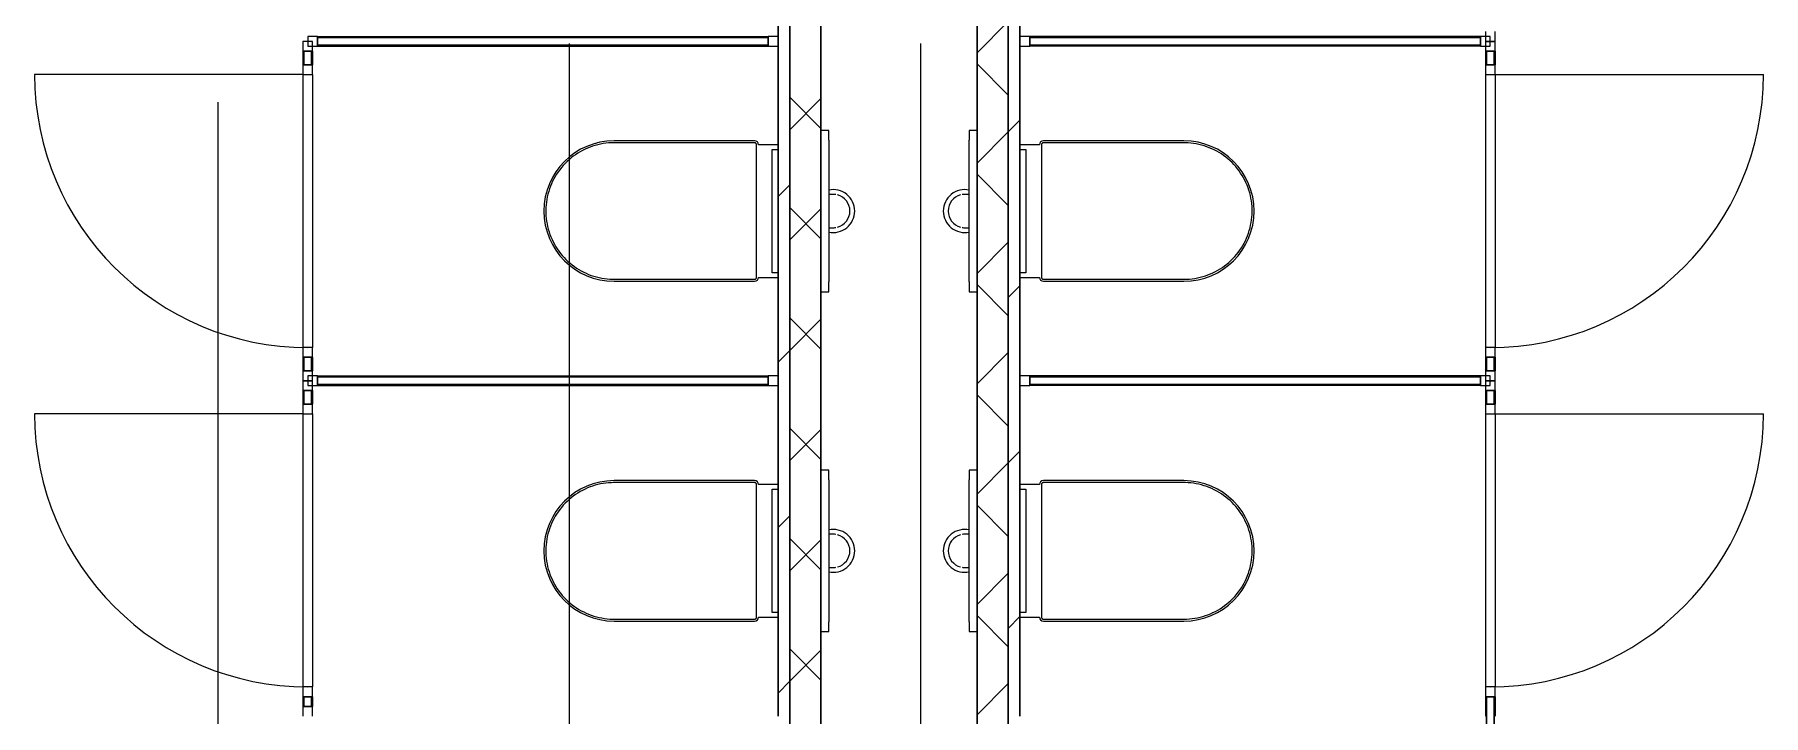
# Model space of a CAD drawing. Header units: millimetres. Extents: x -695119 to 412940, y -249585 to 622758.
# Drawn here: x 310521 to 314951, y 71088 to 72834 of the extents above; entities that cross this region are included whole.
import ezdxf

# ---------------------------------------------------------------- set-up
doc = ezdxf.new("R2010")
doc.units = ezdxf.units.MM
doc.linetypes.add('ADSK_Линия сетки', pattern=[25, 20, -2.5, 0, -2.5])
for name, color, linetype, lineweight in [('Витраж', 252, 'Continuous', 9), ('Двери', 8, 'Continuous', 9), ('Оси', 252, 'Continuous', 9), ('Сантехника', 252, 'Continuous', 18), ('Стены наружные', 252, 'Continuous', 18), ('Стены разрез', 7, 'Continuous', 30)]:
    doc.layers.add(name, color=color, linetype=linetype, lineweight=lineweight)

# ---------------------------------------------------------------- blocks, each defined once
blk = doc.blocks.new('план 2 этажа')
at = {"layer": 'Витраж', "color": 251, "lineweight": 18, "true_color": 0x636466}
for p, q in [((314238.3, 72841.6), (314238.3, 72816.6)), ((314263.3, 72816.6), (314263.3, 72841.6)), ((312425.8, 72829.1), (312400.8, 72829.1)), ((312400.8, 72829.1), (312400.8, 72804.1)), ((312400.8, 72804.1), (312425.8, 72804.1)), ((312425.8, 72804.1), (312425.8, 72829.1)), ((313070.8, 72829.1), (313045.8, 72829.1)), ((313045.8, 72829.1), (313045.8, 72804.1)), ((313045.8, 72804.1), (313070.8, 72804.1)), ((313070.8, 72804.1), (313070.8, 72829.1)), ((314238.3, 72816.6), (314263.3, 72816.6)), ((311233.3, 71971.6), (311208.3, 71971.6)), ((311208.3, 71971.6), (311208.3, 71946.6)), ((311208.3, 71946.6), (311233.3, 71946.6)), ((311233.3, 71946.6), (311233.3, 71971.6)), ((312425.8, 71959.1), (312400.8, 71959.1)), ((312400.8, 71959.1), (312400.8, 71934.1)), ((312425.8, 71934.1), (312425.8, 71959.1)), ((313070.8, 71959.1), (313045.8, 71959.1)), ((313045.8, 71959.1), (313045.8, 71934.1)), ((313070.8, 71934.1), (313070.8, 71959.1)), ((314263.3, 71971.6), (314238.3, 71971.6)), ((314238.3, 71971.6), (314238.3, 71946.6)), ((314238.3, 71946.6), (314263.3, 71946.6)), ((314263.3, 71946.6), (314263.3, 71971.6)), ((312400.8, 71934.1), (312425.8, 71934.1)), ((313045.8, 71934.1), (313070.8, 71934.1)), ((311233.3, 71111.6), (311208.3, 71111.6)), ((311208.3, 71111.6), (311208.3, 71086.6)), ((311233.3, 71086.6), (311233.3, 71111.6))]:
    blk.add_line(p, q, dxfattribs=at)
at = {"layer": 'Витраж', "color": 251, "lineweight": 18, "true_color": 0x636466, "extrusion": (0, 0, -1)}
for p, q in [((311233.3, 72816.6), (311208.3, 72816.6)), ((311208.3, 72816.6), (311208.3, 72791.6)), ((311208.3, 72791.6), (311233.3, 72791.6)), ((311245.8, 72829.1), (311220.8, 72829.1)), ((311220.8, 72829.1), (311220.8, 72804.1)), ((311220.8, 72804.1), (311245.8, 72804.1)), ((311233.3, 72791.6), (311233.3, 72816.6)), ((311245.8, 72804.1), (311245.8, 72829.1)), ((314250.8, 72829.1), (314225.8, 72829.1)), ((314225.8, 72829.1), (314225.8, 72804.1)), ((314225.8, 72804.1), (314250.8, 72804.1)), ((314263.3, 72816.6), (314238.3, 72816.6)), ((314238.3, 72816.6), (314238.3, 72791.6)), ((314238.3, 72791.6), (314263.3, 72791.6)), ((314250.8, 72804.1), (314250.8, 72829.1)), ((314263.3, 72791.6), (314263.3, 72816.6)), ((311233.3, 72756.6), (311208.3, 72756.6)), ((311208.3, 72756.6), (311208.3, 72731.6)), ((311233.3, 72731.6), (311233.3, 72756.6)), ((314263.3, 72756.6), (314238.3, 72756.6)), ((314238.3, 72756.6), (314238.3, 72731.6)), ((314263.3, 72731.6), (314263.3, 72756.6)), ((311208.3, 72731.6), (311233.3, 72731.6)), ((314238.3, 72731.6), (314263.3, 72731.6)), ((311233.3, 72031.6), (311208.3, 72031.6)), ((311208.3, 72031.6), (311208.3, 72006.6)), ((311208.3, 72006.6), (311233.3, 72006.6)), ((311233.3, 72006.6), (311233.3, 72031.6)), ((314263.3, 72031.6), (314238.3, 72031.6)), ((314238.3, 72031.6), (314238.3, 72006.6)), ((314238.3, 72006.6), (314263.3, 72006.6)), ((314263.3, 72006.6), (314263.3, 72031.6)), ((311233.3, 71946.6), (311208.3, 71946.6)), ((311208.3, 71946.6), (311208.3, 71921.6)), ((311245.8, 71959.1), (311220.8, 71959.1)), ((311220.8, 71959.1), (311220.8, 71934.1)), ((311233.3, 71921.6), (311233.3, 71946.6)), ((311245.8, 71934.1), (311245.8, 71959.1)), ((314250.8, 71959.1), (314225.8, 71959.1)), ((314225.8, 71959.1), (314225.8, 71934.1)), ((314263.3, 71946.6), (314238.3, 71946.6)), ((314238.3, 71946.6), (314238.3, 71921.6)), ((314250.8, 71934.1), (314250.8, 71959.1)), ((314263.3, 71921.6), (314263.3, 71946.6)), ((311208.3, 71921.6), (311233.3, 71921.6)), ((311220.8, 71934.1), (311245.8, 71934.1)), ((314225.8, 71934.1), (314250.8, 71934.1)), ((314238.3, 71921.6), (314263.3, 71921.6)), ((311233.3, 71886.6), (311208.3, 71886.6)), ((311208.3, 71886.6), (311208.3, 71861.6)), ((311208.3, 71861.6), (311233.3, 71861.6)), ((311233.3, 71861.6), (311233.3, 71886.6)), ((314263.3, 71886.6), (314238.3, 71886.6)), ((314238.3, 71886.6), (314238.3, 71861.6)), ((314238.3, 71861.6), (314263.3, 71861.6)), ((314263.3, 71861.6), (314263.3, 71886.6)), ((311233.3, 71161.6), (311208.3, 71161.6)), ((311208.3, 71161.6), (311208.3, 71136.6)), ((311233.3, 71136.6), (311233.3, 71161.6)), ((314263.3, 71161.6), (314238.3, 71161.6)), ((314238.3, 71161.6), (314238.3, 71136.6)), ((314263.3, 71136.6), (314263.3, 71161.6)), ((311208.3, 71136.6), (311233.3, 71136.6)), ((314238.3, 71136.6), (314263.3, 71136.6))]:
    blk.add_line(p, q, dxfattribs=at)
at = {"layer": 'Витраж', "color": 251, "true_color": 0x636466}
for p, q in [((311208.3, 72791.6), (311208.3, 72756.6)), ((311233.3, 72791.6), (311233.3, 72756.6)), ((311245.8, 72829.1), (312400.8, 72829.1)), ((311245.8, 72804.1), (312400.8, 72804.1)), ((314225.8, 72829.1), (313070.8, 72829.1)), ((314225.8, 72804.1), (313070.8, 72804.1)), ((314238.3, 72791.6), (314238.3, 72756.6)), ((314263.3, 72791.6), (314263.3, 72756.6)), ((311208.3, 72731.6), (311208.3, 72031.6)), ((311233.3, 72731.6), (311233.3, 72031.6)), ((314238.3, 72731.6), (314238.3, 72031.6)), ((314263.3, 72731.6), (314263.3, 72031.6)), ((311208.3, 72006.6), (311208.3, 71971.6)), ((311233.3, 72006.6), (311233.3, 71971.6)), ((314238.3, 72006.6), (314238.3, 71971.6)), ((314263.3, 72006.6), (314263.3, 71971.6)), ((311245.8, 71959.1), (312400.8, 71959.1)), ((314225.8, 71959.1), (313070.8, 71959.1)), ((311208.3, 71921.6), (311208.3, 71886.6)), ((311233.3, 71921.6), (311233.3, 71886.6)), ((311245.8, 71934.1), (312400.8, 71934.1)), ((314225.8, 71934.1), (313070.8, 71934.1)), ((314238.3, 71921.6), (314238.3, 71886.6)), ((314263.3, 71921.6), (314263.3, 71886.6)), ((311208.3, 71861.6), (311208.3, 71161.6)), ((311233.3, 71861.6), (311233.3, 71161.6)), ((314238.3, 71861.6), (314238.3, 71161.6)), ((314263.3, 71861.6), (314263.3, 71161.6)), ((311208.3, 71136.6), (311208.3, 71111.6)), ((311233.3, 71136.6), (311233.3, 71111.6)), ((314238.3, 71136.6), (314238.3, 71086.6)), ((314263.3, 71136.6), (314263.3, 71086.6))]:
    blk.add_line(p, q, dxfattribs=at)
at = {"layer": 'Двери', "color": 251, "true_color": 0x636466}
for p, q in [((311208.3, 72731.6), (310520.8, 72731.6)), ((314263.3, 72731.6), (314950.8, 72731.6)), ((311208.3, 71861.6), (310520.8, 71861.6)), ((314263.3, 71861.6), (314950.8, 71861.6))]:
    blk.add_line(p, q, dxfattribs=at)
for centre, start, end in [((311220.8, 72731.6), 180, 270), ((314250.8, 72731.6), 270, 0), ((311220.8, 71861.6), 180, 270), ((314250.8, 71861.6), 270, 0)]:
    blk.add_arc(centre, 700, start, end, dxfattribs=at)
at = {"layer": 'Оси', "color": 251, "linetype": 'ADSK_Линия сетки', "ltscale": 100, "true_color": 0x636466}
for p, q in [((310990.8, 112662.3), (310990.8, 46685.5)), ((311890.8, 77811.6), (311890.8, 47955.5)), ((312790.8, 77811.6), (312790.8, 47955.5))]:
    blk.add_line(p, q, dxfattribs=at)
at = {"layer": 'Сантехника', "color": 251, "lineweight": 9, "true_color": 0x636466}
for p, q in [((312555.8, 72588.4), (312535.8, 72588.4)), ((312555.8, 72563.4), (312555.8, 72588.4)), ((312935.8, 72588.4), (312915.8, 72588.4)), ((312915.8, 72588.4), (312915.8, 72563.4)), ((312555.8, 72563.4), (312555.8, 72199.9)), ((312915.8, 72199.9), (312915.8, 72563.4)), ((312535.8, 72174.9), (312555.8, 72174.9)), ((312555.8, 72174.9), (312555.8, 72199.9)), ((312915.8, 72199.9), (312915.8, 72174.9)), ((312915.8, 72174.9), (312935.8, 72174.9)), ((312555.8, 71717.1), (312535.8, 71717.1)), ((312555.8, 71692.1), (312555.8, 71717.1)), ((312555.8, 71692.1), (312555.8, 71328.6)), ((312935.8, 71717.1), (312915.8, 71717.1)), ((312915.8, 71717.1), (312915.8, 71692.1)), ((312915.8, 71328.6), (312915.8, 71692.1)), ((312555.8, 71303.6), (312555.8, 71328.6)), ((312915.8, 71328.6), (312915.8, 71303.6)), ((312535.8, 71303.6), (312555.8, 71303.6)), ((312915.8, 71303.6), (312935.8, 71303.6))]:
    blk.add_line(p, q, dxfattribs=at)
at = {"layer": 'Сантехника', "color": 251, "true_color": 0x636466}
for p, q in [((312365.8, 72561.6), (312005.8, 72561.6)), ((312365.8, 72556.6), (312005.8, 72556.6)), ((312370.8, 72211.6), (312370.8, 72551.6)), ((312425.8, 72551.6), (312375.8, 72551.6)), ((312410.8, 72223.4), (312410.8, 72539.8)), ((312410.8, 72539.8), (312425.8, 72539.8)), ((313095.8, 72551.6), (313045.8, 72551.6)), ((313045.8, 72539.8), (313060.8, 72539.8)), ((313060.8, 72539.8), (313060.8, 72223.4)), ((313100.8, 72551.6), (313100.8, 72211.6)), ((313465.8, 72561.6), (313105.8, 72561.6)), ((313465.8, 72556.6), (313105.8, 72556.6)), ((312375.8, 72211.6), (312425.8, 72211.6)), ((312425.8, 72223.4), (312410.8, 72223.4)), ((313060.8, 72223.4), (313045.8, 72223.4)), ((313045.8, 72211.6), (313095.8, 72211.6)), ((312005.8, 72206.6), (312365.8, 72206.6)), ((312005.8, 72201.6), (312365.8, 72201.6)), ((313105.8, 72206.6), (313465.8, 72206.6)), ((313105.8, 72201.6), (313465.8, 72201.6)), ((312365.8, 71690.4), (312005.8, 71690.4)), ((312365.8, 71685.4), (312005.8, 71685.4)), ((312370.8, 71340.4), (312370.8, 71680.4)), ((312425.8, 71680.4), (312375.8, 71680.4)), ((313095.8, 71680.4), (313045.8, 71680.4)), ((313100.8, 71680.4), (313100.8, 71340.4)), ((313465.8, 71690.4), (313105.8, 71690.4)), ((313465.8, 71685.4), (313105.8, 71685.4)), ((312410.8, 71352.2), (312410.8, 71668.6)), ((312410.8, 71668.6), (312425.8, 71668.6)), ((313045.8, 71668.6), (313060.8, 71668.6)), ((313060.8, 71668.6), (313060.8, 71352.2)), ((312005.8, 71335.4), (312365.8, 71335.4)), ((312005.8, 71330.4), (312365.8, 71330.4)), ((312375.8, 71340.4), (312425.8, 71340.4)), ((312425.8, 71352.2), (312410.8, 71352.2)), ((313060.8, 71352.2), (313045.8, 71352.2)), ((313045.8, 71340.4), (313095.8, 71340.4)), ((313105.8, 71335.4), (313465.8, 71335.4)), ((313105.8, 71330.4), (313465.8, 71330.4))]:
    blk.add_line(p, q, dxfattribs=at)
at = {"layer": 'Сантехника', "color": 251, "true_color": 0x636466, "flags": 128}
for points in [[(312005.8, 72556.6), (311998.8, 72556.5), (311991.8, 72556.1), (311984.9, 72555.4), (311977.9, 72554.4), (311971, 72553.1), (311964.2, 72551.6), (311957.5, 72549.8), (311950.8, 72547.8), (311944.2, 72545.4), (311937.7, 72542.8), (311931.3, 72540), (311925, 72536.9), (311918.9, 72533.5), (311912.9, 72529.9), (311907, 72526.1), (311901.3, 72522), (311895.8, 72517.7), (311890.4, 72513.2), (311885.3, 72508.5), (311880.3, 72503.6), (311875.5, 72498.4), (311870.9, 72493.1), (311866.6, 72487.7), (311862.5, 72482), (311858.6, 72476.2), (311854.9, 72470.2), (311851.5, 72464.1), (311848.3, 72457.9), (311845.4, 72451.5), (311842.7, 72445), (311840.3, 72438.5), (311838.2, 72431.8), (311836.3, 72425.1), (311834.7, 72418.3), (311833.4, 72411.4), (311832.3, 72404.5), (311831.5, 72397.5), (311831, 72390.5), (311830.8, 72383.5), (311830.9, 72376.5), (311831.2, 72369.5), (311831.9, 72362.6), (311832.8, 72355.6), (311833.9, 72348.7), (311835.4, 72341.9), (311837.1, 72335.1), (311839.1, 72328.4), (311841.4, 72321.8), (311843.9, 72315.2), (311846.7, 72308.8), (311849.7, 72302.5), (311853, 72296.3), (311856.5, 72290.3), (311860.3, 72284.4), (311864.3, 72278.6), (311868.6, 72273.1), (311873, 72267.7), (311877.7, 72262.5), (311882.5, 72257.4), (311887.6, 72252.6), (311892.9, 72248), (311898.3, 72243.6), (311903.9, 72239.4), (311909.7, 72235.4), (311915.6, 72231.7), (311921.7, 72228.2), (311927.9, 72225), (311934.2, 72222), (311940.6, 72219.2), (311947.2, 72216.7), (311953.8, 72214.5), (311960.6, 72212.6), (311967.4, 72210.9), (311974.2, 72209.5), (311981.1, 72208.4), (311988.1, 72207.5), (311995, 72207), (312002, 72206.7), (312005.8, 72206.6)], [(312370.8, 72551.6), (312370.8, 72551.8), (312370.8, 72552), (312370.8, 72552.2), (312370.7, 72552.4), (312370.7, 72552.6), (312370.7, 72552.8), (312370.6, 72553), (312370.6, 72553.2), (312370.5, 72553.4), (312370.4, 72553.6), (312370.3, 72553.8), (312370.2, 72553.9), (312370.2, 72554.1), (312370, 72554.3), (312369.9, 72554.5), (312369.8, 72554.6), (312369.7, 72554.8), (312369.6, 72554.9), (312369.4, 72555.1), (312369.3, 72555.2), (312369.2, 72555.4), (312369, 72555.5), (312368.8, 72555.6), (312368.7, 72555.7), (312368.5, 72555.8), (312368.3, 72555.9), (312368.2, 72556), (312368, 72556.1), (312367.8, 72556.2), (312367.6, 72556.3), (312367.4, 72556.4), (312367.2, 72556.4), (312367.1, 72556.5), (312366.9, 72556.5), (312366.7, 72556.6), (312366.5, 72556.6), (312366.3, 72556.6), (312366.1, 72556.6), (312365.9, 72556.6), (312365.8, 72556.6)], [(313105.8, 72556.6), (313105.6, 72556.6), (313105.4, 72556.6), (313105.2, 72556.6), (313105, 72556.6), (313104.8, 72556.5), (313104.6, 72556.5), (313104.4, 72556.4), (313104.2, 72556.4), (313104.1, 72556.3), (313103.9, 72556.2), (313103.7, 72556.2), (313103.5, 72556.1), (313103.3, 72556), (313103.2, 72555.9), (313103, 72555.8), (313102.8, 72555.6), (313102.7, 72555.5), (313102.5, 72555.4), (313102.4, 72555.3), (313102.2, 72555.1), (313102.1, 72555), (313102, 72554.8), (313101.8, 72554.7), (313101.7, 72554.5), (313101.6, 72554.3), (313101.5, 72554.2), (313101.4, 72554), (313101.3, 72553.8), (313101.2, 72553.6), (313101.2, 72553.4), (313101.1, 72553.3), (313101, 72553.1), (313101, 72552.9), (313100.9, 72552.7), (313100.9, 72552.5), (313100.9, 72552.3), (313100.8, 72552.1), (313100.8, 72551.9), (313100.8, 72551.7), (313100.8, 72551.6)], [(313465.8, 72206.6), (313472.8, 72206.8), (313479.8, 72207.2), (313486.8, 72207.9), (313493.7, 72208.9), (313500.6, 72210.1), (313507.4, 72211.7), (313514.2, 72213.5), (313520.9, 72215.5), (313527.5, 72217.9), (313534, 72220.5), (313540.4, 72223.3), (313546.6, 72226.4), (313552.8, 72229.8), (313558.8, 72233.4), (313564.6, 72237.2), (313570.3, 72241.3), (313575.9, 72245.6), (313581.2, 72250.1), (313586.4, 72254.8), (313591.4, 72259.7), (313596.1, 72264.8), (313600.7, 72270.1), (313605, 72275.6), (313609.2, 72281.3), (313613.1, 72287.1), (313616.7, 72293), (313620.2, 72299.2), (313623.3, 72305.4), (313626.3, 72311.8), (313628.9, 72318.2), (313631.3, 72324.8), (313633.5, 72331.5), (313635.3, 72338.2), (313636.9, 72345), (313638.3, 72351.9), (313639.3, 72358.8), (313640.1, 72365.8), (313640.6, 72372.8), (313640.8, 72379.7), (313640.7, 72386.7), (313640.4, 72393.7), (313639.8, 72400.7), (313638.9, 72407.7), (313637.7, 72414.5), (313636.2, 72421.4), (313634.5, 72428.2), (313632.5, 72434.9), (313630.3, 72441.5), (313627.7, 72448), (313624.9, 72454.5), (313621.9, 72460.8), (313618.6, 72466.9), (313615.1, 72473), (313611.3, 72478.9), (313607.3, 72484.6), (313603.1, 72490.2), (313598.6, 72495.6), (313594, 72500.8), (313589.1, 72505.8), (313584, 72510.7), (313578.8, 72515.3), (313573.3, 72519.7), (313567.7, 72523.9), (313562, 72527.9), (313556, 72531.6), (313550, 72535.1), (313543.8, 72538.3), (313537.4, 72541.3), (313531, 72544), (313524.4, 72546.5), (313517.8, 72548.7), (313511.1, 72550.7), (313504.3, 72552.4), (313497.4, 72553.8), (313490.5, 72554.9), (313483.6, 72555.7), (313476.6, 72556.3), (313469.6, 72556.6), (313465.8, 72556.6)], [(312365.8, 72206.6), (312366, 72206.6), (312366.2, 72206.7), (312366.4, 72206.7), (312366.6, 72206.7), (312366.8, 72206.7), (312367, 72206.8), (312367.2, 72206.8), (312367.4, 72206.9), (312367.6, 72207), (312367.8, 72207), (312367.9, 72207.1), (312368.1, 72207.2), (312368.3, 72207.3), (312368.5, 72207.4), (312368.6, 72207.5), (312368.8, 72207.6), (312369, 72207.7), (312369.1, 72207.9), (312369.3, 72208), (312369.4, 72208.2), (312369.5, 72208.3), (312369.7, 72208.5), (312369.8, 72208.6), (312369.9, 72208.8), (312370, 72208.9), (312370.1, 72209.1), (312370.2, 72209.3), (312370.3, 72209.5), (312370.4, 72209.6), (312370.5, 72209.8), (312370.5, 72210), (312370.6, 72210.2), (312370.7, 72210.4), (312370.7, 72210.6), (312370.7, 72210.8), (312370.8, 72211), (312370.8, 72211.2), (312370.8, 72211.4), (312370.8, 72211.6), (312370.8, 72211.6)], [(313100.8, 72211.6), (313100.8, 72211.4), (313100.8, 72211.2), (313100.8, 72211), (313100.9, 72210.8), (313100.9, 72210.6), (313101, 72210.4), (313101, 72210.3), (313101.1, 72210.1), (313101.1, 72209.9), (313101.2, 72209.7), (313101.3, 72209.5), (313101.4, 72209.3), (313101.5, 72209.2), (313101.6, 72209), (313101.7, 72208.8), (313101.8, 72208.7), (313101.9, 72208.5), (313102.1, 72208.3), (313102.2, 72208.2), (313102.3, 72208), (313102.5, 72207.9), (313102.6, 72207.8), (313102.8, 72207.7), (313102.9, 72207.5), (313103.1, 72207.4), (313103.3, 72207.3), (313103.5, 72207.2), (313103.6, 72207.1), (313103.8, 72207.1), (313104, 72207), (313104.2, 72206.9), (313104.4, 72206.8), (313104.6, 72206.8), (313104.8, 72206.7), (313105, 72206.7), (313105.2, 72206.7), (313105.4, 72206.7), (313105.6, 72206.6), (313105.8, 72206.6), (313105.8, 72206.6)], [(312005.8, 71685.4), (311998.8, 71685.2), (311991.8, 71684.8), (311984.9, 71684.1), (311977.9, 71683.2), (311971, 71681.9), (311964.2, 71680.4), (311957.5, 71678.6), (311950.8, 71676.5), (311944.2, 71674.2), (311937.7, 71671.6), (311931.3, 71668.7), (311925, 71665.6), (311918.9, 71662.3), (311912.9, 71658.7), (311907, 71654.8), (311901.3, 71650.8), (311895.8, 71646.5), (311890.4, 71642), (311885.3, 71637.2), (311880.3, 71632.3), (311875.5, 71627.2), (311870.9, 71621.9), (311866.6, 71616.4), (311862.5, 71610.8), (311858.6, 71604.9), (311854.9, 71599), (311851.5, 71592.9), (311848.3, 71586.6), (311845.4, 71580.3), (311842.7, 71573.8), (311840.3, 71567.2), (311838.2, 71560.6), (311836.3, 71553.8), (311834.7, 71547), (311833.4, 71540.1), (311832.3, 71533.2), (311831.5, 71526.3), (311831, 71519.3), (311830.8, 71512.3), (311830.9, 71505.3), (311831.2, 71498.3), (311831.9, 71491.3), (311832.8, 71484.4), (311833.9, 71477.5), (311835.4, 71470.6), (311837.1, 71463.8), (311839.1, 71457.1), (311841.4, 71450.5), (311843.9, 71444), (311846.7, 71437.6), (311849.7, 71431.3), (311853, 71425.1), (311856.5, 71419), (311860.3, 71413.1), (311864.3, 71407.4), (311868.6, 71401.8), (311873, 71396.4), (311877.7, 71391.2), (311882.5, 71386.2), (311887.6, 71381.3), (311892.9, 71376.7), (311898.3, 71372.3), (311903.9, 71368.1), (311909.7, 71364.2), (311915.6, 71360.4), (311921.7, 71356.9), (311927.9, 71353.7), (311934.2, 71350.7), (311940.6, 71348), (311947.2, 71345.5), (311953.8, 71343.3), (311960.6, 71341.3), (311967.4, 71339.7), (311974.2, 71338.3), (311981.1, 71337.1), (311988.1, 71336.3), (311995, 71335.7), (312002, 71335.4), (312005.8, 71335.4)], [(312370.8, 71680.4), (312370.8, 71680.6), (312370.8, 71680.8), (312370.8, 71681), (312370.7, 71681.2), (312370.7, 71681.4), (312370.7, 71681.6), (312370.6, 71681.8), (312370.6, 71682), (312370.5, 71682.1), (312370.4, 71682.3), (312370.3, 71682.5), (312370.2, 71682.7), (312370.2, 71682.9), (312370, 71683), (312369.9, 71683.2), (312369.8, 71683.4), (312369.7, 71683.5), (312369.6, 71683.7), (312369.4, 71683.8), (312369.3, 71684), (312369.2, 71684.1), (312369, 71684.2), (312368.8, 71684.4), (312368.7, 71684.5), (312368.5, 71684.6), (312368.3, 71684.7), (312368.2, 71684.8), (312368, 71684.9), (312367.8, 71685), (312367.6, 71685), (312367.4, 71685.1), (312367.2, 71685.2), (312367.1, 71685.2), (312366.9, 71685.3), (312366.7, 71685.3), (312366.5, 71685.3), (312366.3, 71685.4), (312366.1, 71685.4), (312365.9, 71685.4), (312365.8, 71685.4)], [(313105.8, 71685.4), (313105.6, 71685.4), (313105.4, 71685.4), (313105.2, 71685.4), (313105, 71685.3), (313104.8, 71685.3), (313104.6, 71685.2), (313104.4, 71685.2), (313104.2, 71685.1), (313104.1, 71685.1), (313103.9, 71685), (313103.7, 71684.9), (313103.5, 71684.8), (313103.3, 71684.7), (313103.2, 71684.6), (313103, 71684.5), (313102.8, 71684.4), (313102.7, 71684.3), (313102.5, 71684.1), (313102.4, 71684), (313102.2, 71683.9), (313102.1, 71683.7), (313102, 71683.6), (313101.8, 71683.4), (313101.7, 71683.3), (313101.6, 71683.1), (313101.5, 71682.9), (313101.4, 71682.7), (313101.3, 71682.6), (313101.2, 71682.4), (313101.2, 71682.2), (313101.1, 71682), (313101, 71681.8), (313101, 71681.6), (313100.9, 71681.4), (313100.9, 71681.2), (313100.9, 71681), (313100.8, 71680.8), (313100.8, 71680.6), (313100.8, 71680.4), (313100.8, 71680.4)], [(313465.8, 71335.4), (313472.8, 71335.5), (313479.8, 71335.9), (313486.8, 71336.6), (313493.7, 71337.6), (313500.6, 71338.9), (313507.4, 71340.4), (313514.2, 71342.2), (313520.9, 71344.3), (313527.5, 71346.6), (313534, 71349.2), (313540.4, 71352.1), (313546.6, 71355.2), (313552.8, 71358.5), (313558.8, 71362.1), (313564.6, 71366), (313570.3, 71370), (313575.9, 71374.3), (313581.2, 71378.8), (313586.4, 71383.5), (313591.4, 71388.5), (313596.1, 71393.6), (313600.7, 71398.9), (313605, 71404.4), (313609.2, 71410), (313613.1, 71415.8), (313616.7, 71421.8), (313620.2, 71427.9), (313623.3, 71434.1), (313626.3, 71440.5), (313628.9, 71447), (313631.3, 71453.5), (313633.5, 71460.2), (313635.3, 71467), (313636.9, 71473.8), (313638.3, 71480.6), (313639.3, 71487.6), (313640.1, 71494.5), (313640.6, 71501.5), (313640.8, 71508.5), (313640.7, 71515.5), (313640.4, 71522.5), (313639.8, 71529.5), (313638.9, 71536.4), (313637.7, 71543.3), (313636.2, 71550.1), (313634.5, 71556.9), (313632.5, 71563.6), (313630.3, 71570.3), (313627.7, 71576.8), (313624.9, 71583.2), (313621.9, 71589.5), (313618.6, 71595.7), (313615.1, 71601.7), (313611.3, 71607.6), (313607.3, 71613.4), (313603.1, 71618.9), (313598.6, 71624.4), (313594, 71629.6), (313589.1, 71634.6), (313584, 71639.4), (313578.8, 71644.1), (313573.3, 71648.5), (313567.7, 71652.7), (313562, 71656.6), (313556, 71660.3), (313550, 71663.8), (313543.8, 71667.1), (313537.4, 71670.1), (313531, 71672.8), (313524.4, 71675.3), (313517.8, 71677.5), (313511.1, 71679.4), (313504.3, 71681.1), (313497.4, 71682.5), (313490.5, 71683.6), (313483.6, 71684.5), (313476.6, 71685.1), (313469.6, 71685.3), (313465.8, 71685.4)], [(312365.8, 71335.4), (312366, 71335.4), (312366.2, 71335.4), (312366.4, 71335.4), (312366.6, 71335.5), (312366.8, 71335.5), (312367, 71335.5), (312367.2, 71335.6), (312367.4, 71335.6), (312367.6, 71335.7), (312367.8, 71335.8), (312367.9, 71335.9), (312368.1, 71336), (312368.3, 71336), (312368.5, 71336.1), (312368.6, 71336.3), (312368.8, 71336.4), (312369, 71336.5), (312369.1, 71336.6), (312369.3, 71336.8), (312369.4, 71336.9), (312369.5, 71337), (312369.7, 71337.2), (312369.8, 71337.4), (312369.9, 71337.5), (312370, 71337.7), (312370.1, 71337.9), (312370.2, 71338), (312370.3, 71338.2), (312370.4, 71338.4), (312370.5, 71338.6), (312370.5, 71338.8), (312370.6, 71339), (312370.7, 71339.1), (312370.7, 71339.3), (312370.7, 71339.5), (312370.8, 71339.7), (312370.8, 71339.9), (312370.8, 71340.1), (312370.8, 71340.3), (312370.8, 71340.4)], [(313100.8, 71340.4), (313100.8, 71340.2), (313100.8, 71340), (313100.8, 71339.8), (313100.9, 71339.6), (313100.9, 71339.4), (313101, 71339.2), (313101, 71339), (313101.1, 71338.8), (313101.1, 71338.6), (313101.2, 71338.4), (313101.3, 71338.3), (313101.4, 71338.1), (313101.5, 71337.9), (313101.6, 71337.7), (313101.7, 71337.6), (313101.8, 71337.4), (313101.9, 71337.2), (313102.1, 71337.1), (313102.2, 71336.9), (313102.3, 71336.8), (313102.5, 71336.7), (313102.6, 71336.5), (313102.8, 71336.4), (313102.9, 71336.3), (313103.1, 71336.2), (313103.3, 71336.1), (313103.5, 71336), (313103.6, 71335.9), (313103.8, 71335.8), (313104, 71335.7), (313104.2, 71335.7), (313104.4, 71335.6), (313104.6, 71335.5), (313104.8, 71335.5), (313105, 71335.5), (313105.2, 71335.4), (313105.4, 71335.4), (313105.6, 71335.4), (313105.8, 71335.4), (313105.8, 71335.4)]]:
    blk.add_lwpolyline(points, dxfattribs=at)
at = {"layer": 'Сантехника', "color": 251, "lineweight": 9, "true_color": 0x636466, "flags": 128}
for points in [[(312567.3, 72424.3), (312567.2, 72424.3), (312567.1, 72424.3), (312566.9, 72424.3), (312566.7, 72424.3), (312566.4, 72424.3), (312566, 72424.3), (312565.5, 72424.3), (312565, 72424.3), (312564.4, 72424.3), (312563.7, 72424.3), (312563, 72424.3), (312562.2, 72424.3), (312561.3, 72424.3), (312560.4, 72424.3), (312559.4, 72424.3), (312558.4, 72424.3), (312557.3, 72424.3), (312556.1, 72424.3)], [(312914.7, 72424.3), (312913.6, 72424.3), (312912.5, 72424.3), (312911.5, 72424.3), (312910.6, 72424.3), (312909.7, 72424.3), (312908.9, 72424.3), (312908.1, 72424.3), (312907.4, 72424.3), (312906.8, 72424.3), (312906.3, 72424.3), (312905.8, 72424.3), (312905.4, 72424.3), (312905, 72424.3), (312904.8, 72424.3), (312904.6, 72424.3), (312904.4, 72424.3), (312904.4, 72424.3), (312904.4, 72424.3)], [(312556.9, 72338.9), (312558.1, 72338.9), (312559.1, 72338.9), (312560.1, 72338.9), (312561.1, 72338.9), (312561.9, 72338.9), (312562.8, 72338.9), (312563.5, 72338.9), (312564.2, 72338.9), (312564.8, 72338.9), (312565.4, 72338.9), (312565.9, 72338.9), (312566.3, 72338.9), (312566.6, 72338.9), (312566.9, 72338.9), (312567.1, 72338.9), (312567.2, 72338.9), (312567.3, 72338.9), (312567.3, 72338.9)], [(312904.4, 72338.9), (312904.4, 72338.9), (312904.5, 72338.9), (312904.7, 72338.9), (312904.9, 72338.9), (312905.3, 72338.9), (312905.7, 72338.9), (312906.1, 72338.9), (312906.7, 72338.9), (312907.3, 72338.9), (312907.9, 72338.9), (312908.7, 72338.9), (312909.5, 72338.9), (312910.3, 72338.9), (312911.2, 72338.9), (312912.2, 72338.9), (312913.3, 72338.9), (312914.4, 72338.9), (312915.5, 72338.9)], [(312567.3, 71553.1), (312567.2, 71553.1), (312567.1, 71553.1), (312566.9, 71553.1), (312566.7, 71553.1), (312566.4, 71553.1), (312566, 71553.1), (312565.5, 71553.1), (312565, 71553.1), (312564.4, 71553.1), (312563.7, 71553.1), (312563, 71553.1), (312562.2, 71553.1), (312561.3, 71553.1), (312560.4, 71553.1), (312559.4, 71553.1), (312558.4, 71553.1), (312557.3, 71553.1), (312556.1, 71553.1)], [(312914.7, 71553.1), (312913.6, 71553.1), (312912.5, 71553.1), (312911.5, 71553.1), (312910.6, 71553.1), (312909.7, 71553.1), (312908.9, 71553.1), (312908.1, 71553.1), (312907.4, 71553.1), (312906.8, 71553.1), (312906.3, 71553.1), (312905.8, 71553.1), (312905.4, 71553.1), (312905, 71553.1), (312904.8, 71553.1), (312904.6, 71553.1), (312904.4, 71553.1), (312904.4, 71553.1), (312904.4, 71553.1)], [(312556.9, 71467.7), (312558.1, 71467.7), (312559.1, 71467.7), (312560.1, 71467.7), (312561.1, 71467.7), (312561.9, 71467.7), (312562.8, 71467.7), (312563.5, 71467.7), (312564.2, 71467.7), (312564.8, 71467.7), (312565.4, 71467.7), (312565.9, 71467.7), (312566.3, 71467.7), (312566.6, 71467.7), (312566.9, 71467.7), (312567.1, 71467.7), (312567.2, 71467.7), (312567.3, 71467.7), (312567.3, 71467.7)], [(312904.4, 71467.7), (312904.4, 71467.7), (312904.5, 71467.7), (312904.7, 71467.7), (312904.9, 71467.7), (312905.3, 71467.7), (312905.7, 71467.7), (312906.1, 71467.7), (312906.7, 71467.7), (312907.3, 71467.7), (312907.9, 71467.7), (312908.7, 71467.7), (312909.5, 71467.7), (312910.3, 71467.7), (312911.2, 71467.7), (312912.2, 71467.7), (312913.3, 71467.7), (312914.4, 71467.7), (312915.5, 71467.7)]]:
    blk.add_lwpolyline(points, dxfattribs=at)
at = {"layer": 'Сантехника', "color": 251, "true_color": 0x636466}
for centre, radius, start, end in [((312005.8, 72381.6), 180, 90, 270), ((312005.8, 72381.6), 175, 90, 90.9078), ((312005.8, 72381.6), 175, 90, 90.9078), ((312365.8, 72551.6), 10, 0, 90), ((312365.8, 72551.6), 5, 60, 90), ((312365.8, 72551.6), 5, 60, 90), ((312365.8, 72551.6), 5, 60, 75), ((312365.8, 72551.6), 5, 0, 30), ((312365.8, 72551.6), 5, 0, 30), ((312365.8, 72551.6), 5, 0, 30), ((313105.8, 72551.6), 10, 90, 180), ((313105.8, 72551.6), 5, 150, 180), ((313105.8, 72551.6), 5, 150, 180), ((313105.8, 72551.6), 5, 150, 180), ((313105.8, 72551.6), 5, 90, 120), ((313105.8, 72551.6), 5, 90, 120), ((313105.8, 72551.6), 5, 105, 120), ((313465.8, 72381.6), 180, 270, 90), ((313465.8, 72381.6), 175, 89.0922, 90), ((313465.8, 72381.6), 175, 89.0922, 90), ((312365.8, 72211.6), 10, 270, 0), ((312365.8, 72211.6), 5, 330, 0), ((312365.8, 72211.6), 5, 330, 0), ((312365.8, 72211.6), 5, 330, 0), ((313105.8, 72211.6), 10, 180, 270), ((313105.8, 72211.6), 5, 180, 210), ((313105.8, 72211.6), 5, 180, 210), ((313105.8, 72211.6), 5, 180, 210), ((312005.8, 72381.6), 175, 269.0922, 270), ((312005.8, 72381.6), 175, 269.0922, 270), ((312365.8, 72211.6), 5, 270, 300), ((312365.8, 72211.6), 5, 270, 300), ((312365.8, 72211.6), 5, 285, 300), ((313105.8, 72211.6), 5, 240, 270), ((313105.8, 72211.6), 5, 240, 270), ((313105.8, 72211.6), 5, 240, 255), ((313465.8, 72381.6), 175, 270, 270.9078), ((313465.8, 72381.6), 175, 270, 270.9078), ((312005.8, 71510.4), 180, 90, 270), ((312005.8, 71510.4), 175, 90, 90.9078), ((312005.8, 71510.4), 175, 90, 90.9078), ((312365.8, 71680.4), 10, 0, 90), ((312365.8, 71680.4), 5, 60, 90), ((312365.8, 71680.4), 5, 60, 90), ((312365.8, 71680.4), 5, 60, 75), ((312365.8, 71680.4), 5, 0, 30), ((312365.8, 71680.4), 5, 0, 30), ((312365.8, 71680.4), 5, 0, 30), ((313105.8, 71680.4), 10, 90, 180), ((313105.8, 71680.4), 5, 150, 180), ((313105.8, 71680.4), 5, 150, 180), ((313105.8, 71680.4), 5, 150, 180), ((313105.8, 71680.4), 5, 90, 120), ((313105.8, 71680.4), 5, 90, 120), ((313105.8, 71680.4), 5, 105, 120), ((313465.8, 71510.4), 180, 270, 90), ((313465.8, 71510.4), 175, 89.0922, 90), ((313465.8, 71510.4), 175, 89.0922, 90), ((312005.8, 71510.4), 175, 269.0922, 270), ((312005.8, 71510.4), 175, 269.0922, 270), ((312365.8, 71340.4), 10, 270, 0), ((312365.8, 71340.4), 5, 270, 300), ((312365.8, 71340.4), 5, 270, 300), ((312365.8, 71340.4), 5, 285, 300), ((312365.8, 71340.4), 5, 330, 0), ((312365.8, 71340.4), 5, 330, 0), ((312365.8, 71340.4), 5, 330, 0), ((313105.8, 71340.4), 10, 180, 270), ((313105.8, 71340.4), 5, 180, 210), ((313105.8, 71340.4), 5, 180, 210), ((313105.8, 71340.4), 5, 180, 210), ((313105.8, 71340.4), 5, 240, 270), ((313105.8, 71340.4), 5, 240, 270), ((313105.8, 71340.4), 5, 240, 255), ((313465.8, 71510.4), 175, 270, 270.9078), ((313465.8, 71510.4), 175, 270, 270.9078)]:
    blk.add_arc(centre, radius, start, end, dxfattribs=at)
at = {"layer": 'Сантехника', "color": 251, "lineweight": 9, "true_color": 0x636466}
for centre, radius, start, end in [((312567.3, 72381.6), 55, 0, 102.0258), ((312904.4, 72381.6), 55, 77.9742, 180), ((312567.3, 72381.6), 42.7, 92.2417, 94.1976), ((312567.3, 72381.6), 42.7, 87.9172, 90), ((312567.3, 72381.6), 42.7, 80.8699, 90), ((312567.3, 72381.6), 42.7, 0, 75), ((312904.4, 72381.6), 42.7, 105, 180), ((312904.4, 72381.6), 42.7, 90, 99.1301), ((312904.4, 72381.6), 42.7, 90, 92.0828), ((312904.4, 72381.6), 42.7, 85.8024, 87.7583), ((312567.3, 72381.6), 55, 257.9742, 0), ((312567.3, 72381.6), 42.7, 285, 0), ((312904.4, 72381.6), 55, 180, 282.0258), ((312904.4, 72381.6), 42.7, 180, 255), ((312567.3, 72381.6), 42.7, 267.2428, 279.4986), ((312567.3, 72381.6), 42.7, 270, 272.5338), ((312904.4, 72381.6), 42.7, 260.5014, 272.7572), ((312904.4, 72381.6), 42.7, 267.4662, 270), ((312567.3, 71510.4), 55, 0, 102.0258), ((312567.3, 71510.4), 42.7, 92.2417, 94.1976), ((312567.3, 71510.4), 42.7, 87.9172, 90), ((312567.3, 71510.4), 42.7, 80.8699, 90), ((312567.3, 71510.4), 42.7, 0, 75), ((312904.4, 71510.4), 55, 77.9742, 180), ((312904.4, 71510.4), 42.7, 105, 180), ((312904.4, 71510.4), 42.7, 90, 99.1301), ((312904.4, 71510.4), 42.7, 90, 92.0828), ((312904.4, 71510.4), 42.7, 85.8024, 87.7583), ((312567.3, 71510.4), 55, 257.9742, 0), ((312567.3, 71510.4), 42.7, 285, 0), ((312904.4, 71510.4), 55, 180, 282.0258), ((312904.4, 71510.4), 42.7, 180, 255), ((312567.3, 71510.4), 42.7, 267.2428, 279.4986), ((312567.3, 71510.4), 42.7, 270, 272.5338), ((312904.4, 71510.4), 42.7, 260.5014, 272.7572), ((312904.4, 71510.4), 42.7, 267.4662, 270)]:
    blk.add_arc(centre, radius, start, end, dxfattribs=at)
at = {"layer": 'Стены наружные', "color": 251, "lineweight": 30, "true_color": 0x636466}
for p, q in [((312455.8, 71056.6), (312455.8, 75111.6)), ((312535.8, 71056.6), (312535.8, 75111.6)), ((312935.8, 75111.6), (312935.8, 71056.6)), ((313015.8, 71056.6), (313015.8, 75111.6)), ((312425.8, 75081.6), (312425.8, 71086.6)), ((313045.8, 71086.6), (313045.8, 75081.6))]:
    blk.add_line(p, q, dxfattribs=at)
at = {"layer": 'Стены наружные', "color": 251, "linetype": 'Continuous', "lineweight": 9, "true_color": 0x636466}
for p, q in [((312935.8, 72787.4), (313015.8, 72867.4)), ((313015.8, 72679), (312935.8, 72759)), ((312535.8, 72593.3), (312455.8, 72673.3)), ((312455.8, 72590.2), (312535.8, 72670.2)), ((313015.8, 72584.5), (313045.8, 72614.5)), ((312935.8, 72504.5), (313015.8, 72584.5)), ((313015.8, 72396.2), (312935.8, 72476.2)), ((312425.8, 72418.8), (312455.8, 72448.8)), ((312535.8, 72310.5), (312455.8, 72390.5)), ((312455.8, 72307.4), (312535.8, 72387.4)), ((312935.8, 72221.7), (313015.8, 72301.7)), ((313015.8, 72113.3), (312935.8, 72193.3)), ((313015.8, 72160.3), (313045.8, 72190.3)), ((312535.8, 72027.6), (312455.8, 72107.6)), ((312455.8, 72024.5), (312535.8, 72104.5)), ((312425.8, 71994.5), (312455.8, 72024.5)), ((312935.8, 71938.9), (313015.8, 72018.9)), ((313015.8, 71830.5), (312935.8, 71910.5)), ((312535.8, 71744.8), (312455.8, 71824.8)), ((312455.8, 71741.7), (312535.8, 71821.7)), ((313015.8, 71736), (313045.8, 71766)), ((312935.8, 71656), (313015.8, 71736)), ((312425.8, 71570.3), (312455.8, 71600.3)), ((313015.8, 71547.6), (312935.8, 71627.6)), ((312535.8, 71461.9), (312455.8, 71541.9)), ((312455.8, 71458.9), (312535.8, 71538.9)), ((312935.8, 71373.2), (313015.8, 71453.2)), ((313015.8, 71264.8), (312935.8, 71344.8)), ((313015.8, 71311.8), (313045.8, 71341.8)), ((312535.8, 71179.1), (312455.8, 71259.1)), ((312455.8, 71176), (312535.8, 71256)), ((312425.8, 71146), (312455.8, 71176)), ((312935.8, 71090.3), (313015.8, 71170.3))]:
    blk.add_line(p, q, dxfattribs=at)
at = {"layer": 'Стены разрез', "color": 251, "true_color": 0x636466}
for p, q in [((311230.8, 72791.6), (311210.8, 72791.6)), ((311210.8, 72791.6), (311210.8, 72756.6)), ((311230.8, 72756.6), (311230.8, 72791.6)), ((312400.8, 72826.6), (311245.8, 72826.6)), ((311245.8, 72826.6), (311245.8, 72806.6)), ((311245.8, 72806.6), (312400.8, 72806.6)), ((312400.8, 72806.6), (312400.8, 72826.6)), ((314225.8, 72826.6), (313070.8, 72826.6)), ((313070.8, 72826.6), (313070.8, 72806.6)), ((313070.8, 72806.6), (314225.8, 72806.6)), ((314225.8, 72806.6), (314225.8, 72826.6)), ((314260.8, 72791.6), (314240.8, 72791.6)), ((314240.8, 72791.6), (314240.8, 72756.6)), ((314260.8, 72756.6), (314260.8, 72791.6)), ((311210.8, 72756.6), (311230.8, 72756.6)), ((314240.8, 72756.6), (314260.8, 72756.6)), ((311230.8, 72006.6), (311210.8, 72006.6)), ((311210.8, 72006.6), (311210.8, 71971.6)), ((311230.8, 71971.6), (311230.8, 72006.6)), ((314260.8, 72006.6), (314240.8, 72006.6)), ((314240.8, 72006.6), (314240.8, 71971.6)), ((314260.8, 71971.6), (314260.8, 72006.6)), ((311210.8, 71971.6), (311230.8, 71971.6)), ((312400.8, 71956.6), (311245.8, 71956.6)), ((311245.8, 71956.6), (311245.8, 71936.6)), ((312400.8, 71936.6), (312400.8, 71956.6)), ((314225.8, 71956.6), (313070.8, 71956.6)), ((313070.8, 71956.6), (313070.8, 71936.6)), ((314225.8, 71936.6), (314225.8, 71956.6)), ((314240.8, 71971.6), (314260.8, 71971.6)), ((311230.8, 71921.6), (311210.8, 71921.6)), ((311210.8, 71921.6), (311210.8, 71886.6)), ((311230.8, 71886.6), (311230.8, 71921.6)), ((311245.8, 71936.6), (312400.8, 71936.6)), ((313070.8, 71936.6), (314225.8, 71936.6)), ((314260.8, 71921.6), (314240.8, 71921.6)), ((314240.8, 71921.6), (314240.8, 71886.6)), ((314260.8, 71886.6), (314260.8, 71921.6)), ((311210.8, 71886.6), (311230.8, 71886.6)), ((314240.8, 71886.6), (314260.8, 71886.6)), ((311230.8, 71136.6), (311210.8, 71136.6)), ((311210.8, 71136.6), (311210.8, 71111.6)), ((311210.8, 71111.6), (311230.8, 71111.6)), ((311230.8, 71111.6), (311230.8, 71136.6)), ((314260.8, 71136.6), (314240.8, 71136.6)), ((314240.8, 71136.6), (314240.8, 71061.6)), ((314260.8, 71061.6), (314260.8, 71136.6))]:
    blk.add_line(p, q, dxfattribs=at)

msp = doc.modelspace()

# ---------------------------------------------------------------- block references
msp.add_blockref('план 2 этажа', (0, 0))

doc.saveas('drawing.dxf')
